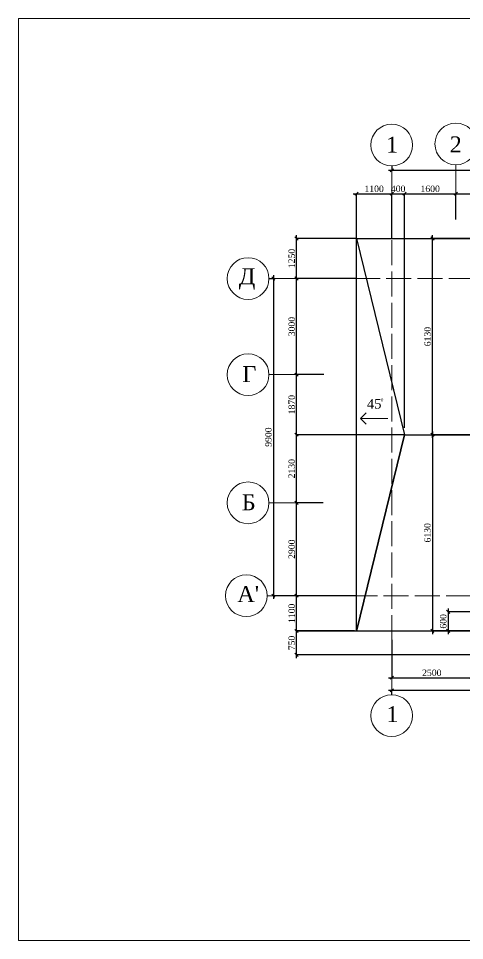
# Model space of a CAD drawing. Extents: x 1526320 to 3332998, y -546296 to 333165.
# Drawn here: x 1796766 to 1810685, y -431138 to -402355 of the extents above; entities that cross this region are included whole.
import ezdxf

# ---------------------------------------------------------------- set-up
doc = ezdxf.new("R2010")
doc.units = 0
doc.header["$LTSCALE"] = 500
doc.header["$MEASUREMENT"] = 0
doc.linetypes.add('ACAD_ISO02W100', pattern=[15, 12, -3])
doc.layers.get('0').update_dxf_attribs({"linetype": 'CONTINUOUS', "lineweight": 0})
doc.layers.add('Для печати', color=250, linetype='CONTINUOUS', lineweight=0)
doc.styles.get("Standard").update_dxf_attribs({"font": 'TIMES.TTF', "height": 150})
doc.dimstyles.new('ISO-25', dxfattribs={"dimtxt": 300, "dimasz": 100, "dimexe": 0, "dimexo": 0, "dimgap": 50, "dimtad": 1, "dimdec": 0, "dimrnd": 10, "dimtxsty": 'Standard', "dimblk": 'OBLIQUE', "dimcen": 100, "dimdle": 100, "dimadec": 0, "dimazin": 0, "dimtfac": 1, "dimtdec": 0, "dimtmove": 0, "dimatfit": 3, "dimldrblk": 'OBLIQUE', "dimfxl": 0, "dimarcsym": 0})

# ---------------------------------------------------------------- blocks, each defined once
blk = doc.blocks.new('_Oblique')
at = {"color": 0, "linetype": 'ByBlock', "lineweight": -2}
blk.add_line((-0.5, -0.5), (0.5, 0.5), dxfattribs=at)
blk = doc.blocks.new('*D203')
at = {"layer": 'Для печати', "color": 0, "linetype": 'Continuous', "lineweight": -2, "ltscale": 0.13}
for p, q in [((1808413, -421754), (1808413, -422932)), ((1810912, -422222), (1810912, -422932)), ((1808313, -422932), (1811012, -422932))]:
    blk.add_line(p, q, dxfattribs=at)
at = {"layer": 'Для печати', "color": 0, "linetype": 'Continuous', "lineweight": -2, "ltscale": 0.13, "xscale": 100, "yscale": 100, "zscale": 100, "rotation": 180}
blk.add_blockref('_Oblique', (1808413, -422932), dxfattribs=at)
at = {"layer": 'Для печати', "color": 0, "linetype": 'Continuous', "lineweight": -2, "ltscale": 0.13, "xscale": 100, "yscale": 100, "zscale": 100}
blk.add_blockref('_Oblique', (1810912, -422932), dxfattribs=at)
at = {"layer": 'Для печати', "color": 0, "linetype": 'Continuous', "lineweight": 9, "ltscale": 0.13, "insert": (1809663, -422780), "char_height": 200, "attachment_point": 5}
blk.add_mtext('2500', dxfattribs=at)
blk = doc.blocks.new('*D206')
at = {"layer": 'Для печати', "color": 0, "linetype": 'Continuous', "lineweight": -2, "ltscale": 0.13}
for p, q in [((1823912, -421807), (1823912, -423327)), ((1808313, -423327), (1824012, -423327)), ((1808413, -423462), (1808413, -423327))]:
    blk.add_line(p, q, dxfattribs=at)
at = {"layer": 'Для печати', "color": 0, "linetype": 'Continuous', "lineweight": -2, "ltscale": 0.13, "xscale": 100, "yscale": 100, "zscale": 100, "rotation": 180}
blk.add_blockref('_Oblique', (1808413, -423327), dxfattribs=at)
at = {"layer": 'Для печати', "color": 0, "linetype": 'Continuous', "lineweight": -2, "ltscale": 0.13, "xscale": 100, "yscale": 100, "zscale": 100}
blk.add_blockref('_Oblique', (1823912, -423327), dxfattribs=at)
at = {"layer": 'Для печати', "color": 0, "linetype": 'Continuous', "lineweight": 0, "ltscale": 0.13, "insert": (1816162, -423176), "char_height": 200, "attachment_point": 5}
blk.add_mtext('15500', dxfattribs=at)
blk = doc.blocks.new('*D208')
at = {"layer": 'Для печати', "color": 0, "linetype": 'Continuous', "lineweight": -2, "ltscale": 0.13}
for p, q in [((1809680, -415247), (1809680, -421573)), ((1813845, -415347), (1809680, -415347)), ((1825012, -421473), (1809680, -421473))]:
    blk.add_line(p, q, dxfattribs=at)
at = {"layer": 'Для печати', "color": 0, "linetype": 'Continuous', "lineweight": -2, "ltscale": 0.13, "xscale": 100, "yscale": 100, "zscale": 100}
for p, rotation in [((1809680, -415347), 90), ((1809680, -421473), 270)]:
    blk.add_blockref('_Oblique', p, dxfattribs=dict(at, rotation=rotation))
at = {"layer": 'Для печати', "color": 0, "linetype": 'Continuous', "lineweight": 5, "ltscale": 0.13, "insert": (1809529, -418410), "char_height": 200, "attachment_point": 5, "rotation": 90}
blk.add_mtext('6130', dxfattribs=at)
blk = doc.blocks.new('*D210')
at = {"layer": 'Для печати', "color": 0, "linetype": 'Continuous', "lineweight": -2, "ltscale": 0.13}
for p, q in [((1808413, -406960), (1808413, -407095)), ((1808313, -407095), (1824012, -407095)), ((1823912, -408669), (1823912, -407095))]:
    blk.add_line(p, q, dxfattribs=at)
at = {"layer": 'Для печати', "color": 0, "linetype": 'Continuous', "lineweight": -2, "ltscale": 0.13, "xscale": 100, "yscale": 100, "zscale": 100, "rotation": 180}
blk.add_blockref('_Oblique', (1808413, -407095), dxfattribs=at)
at = {"layer": 'Для печати', "color": 0, "linetype": 'Continuous', "lineweight": -2, "ltscale": 0.13, "xscale": 100, "yscale": 100, "zscale": 100}
blk.add_blockref('_Oblique', (1823912, -407095), dxfattribs=at)
at = {"layer": 'Для печати', "color": 0, "linetype": 'Continuous', "lineweight": 0, "ltscale": 0.13, "insert": (1816163, -406943), "char_height": 200, "attachment_point": 5}
blk.add_mtext('15500', dxfattribs=at)
blk = doc.blocks.new('*D212')
at = {"layer": 'Для печати', "color": 0, "linetype": 'Continuous', "lineweight": -2, "ltscale": 0.13}
for p, q in [((1809683, -415448), (1809683, -409122)), ((1825012, -409222), (1809683, -409222)), ((1813845, -415348), (1809683, -415348))]:
    blk.add_line(p, q, dxfattribs=at)
at = {"layer": 'Для печати', "color": 0, "linetype": 'Continuous', "lineweight": -2, "ltscale": 0.13, "xscale": 100, "yscale": 100, "zscale": 100}
for p, rotation in [((1809683, -409222), 90), ((1809683, -415348), 270)]:
    blk.add_blockref('_Oblique', p, dxfattribs=dict(at, rotation=rotation))
at = {"layer": 'Для печати', "color": 0, "linetype": 'Continuous', "lineweight": 5, "ltscale": 0.13, "insert": (1809531, -412285), "char_height": 200, "attachment_point": 5, "rotation": 90}
blk.add_mtext('6130', dxfattribs=at)
blk = doc.blocks.new('*D216')
at = {"layer": 'Для печати', "color": 0, "linetype": 'Continuous', "lineweight": -2, "ltscale": 0.13}
for p, q in [((1810313, -407825), (1814513, -407825)), ((1810413, -408634), (1810413, -407825)), ((1814413, -408669), (1814413, -407825))]:
    blk.add_line(p, q, dxfattribs=at)
at = {"layer": 'Для печати', "color": 0, "linetype": 'Continuous', "lineweight": -2, "ltscale": 0.13, "xscale": 100, "yscale": 100, "zscale": 100, "rotation": 180}
blk.add_blockref('_Oblique', (1810413, -407825), dxfattribs=at)
at = {"layer": 'Для печати', "color": 0, "linetype": 'Continuous', "lineweight": -2, "ltscale": 0.13, "xscale": 100, "yscale": 100, "zscale": 100}
blk.add_blockref('_Oblique', (1814413, -407825), dxfattribs=at)
at = {"layer": 'Для печати', "color": 0, "linetype": 'Continuous', "lineweight": 9, "ltscale": 0.13, "insert": (1812413, -407673), "char_height": 200, "attachment_point": 5}
blk.add_mtext('4000', dxfattribs=at)
blk = doc.blocks.new('*D217')
at = {"layer": 'Для печати', "color": 0, "linetype": 'Continuous', "lineweight": -2, "ltscale": 0.13}
for p, q in [((1808714, -407825), (1810513, -407825)), ((1808814, -415138), (1808814, -407825)), ((1810413, -408634), (1810413, -407825))]:
    blk.add_line(p, q, dxfattribs=at)
at = {"layer": 'Для печати', "color": 0, "linetype": 'Continuous', "lineweight": -2, "ltscale": 0.13, "xscale": 100, "yscale": 100, "zscale": 100, "rotation": 180}
blk.add_blockref('_Oblique', (1808814, -407825), dxfattribs=at)
at = {"layer": 'Для печати', "color": 0, "linetype": 'Continuous', "lineweight": -2, "ltscale": 0.13, "xscale": 100, "yscale": 100, "zscale": 100}
blk.add_blockref('_Oblique', (1810413, -407825), dxfattribs=at)
at = {"layer": 'Для печати', "color": 0, "linetype": 'Continuous', "lineweight": 9, "ltscale": 0.13, "insert": (1809613, -407673), "char_height": 200, "attachment_point": 5}
blk.add_mtext('1600', dxfattribs=at)
blk = doc.blocks.new('*D218')
at = {"layer": 'Для печати', "color": 0, "linetype": 'Continuous', "lineweight": -2, "ltscale": 0.13}
for p, q in [((1808313, -407825), (1808914, -407825)), ((1808413, -409222), (1808413, -407825)), ((1808814, -415138), (1808814, -407825))]:
    blk.add_line(p, q, dxfattribs=at)
at = {"layer": 'Для печати', "color": 0, "linetype": 'Continuous', "lineweight": -2, "ltscale": 0.13, "xscale": 100, "yscale": 100, "zscale": 100, "rotation": 180}
blk.add_blockref('_Oblique', (1808413, -407825), dxfattribs=at)
at = {"layer": 'Для печати', "color": 0, "linetype": 'Continuous', "lineweight": -2, "ltscale": 0.13, "xscale": 100, "yscale": 100, "zscale": 100}
blk.add_blockref('_Oblique', (1808814, -407825), dxfattribs=at)
at = {"layer": 'Для печати', "color": 0, "linetype": 'Continuous', "lineweight": 9, "ltscale": 0.13, "insert": (1808613, -407673), "char_height": 200, "attachment_point": 5}
blk.add_mtext('400', dxfattribs=at)
blk = doc.blocks.new('*D219')
at = {"layer": 'Для печати', "color": 0, "linetype": 'Continuous', "lineweight": -2, "ltscale": 0.13}
for p, q in [((1807213, -407825), (1808513, -407825)), ((1807313, -409222), (1807313, -407825)), ((1808413, -408669), (1808413, -407825))]:
    blk.add_line(p, q, dxfattribs=at)
at = {"layer": 'Для печати', "color": 0, "linetype": 'Continuous', "lineweight": -2, "ltscale": 0.13, "xscale": 100, "yscale": 100, "zscale": 100, "rotation": 180}
blk.add_blockref('_Oblique', (1807313, -407825), dxfattribs=at)
at = {"layer": 'Для печати', "color": 0, "linetype": 'Continuous', "lineweight": -2, "ltscale": 0.13, "xscale": 100, "yscale": 100, "zscale": 100}
blk.add_blockref('_Oblique', (1808413, -407825), dxfattribs=at)
at = {"layer": 'Для печати', "color": 0, "linetype": 'Continuous', "lineweight": 9, "ltscale": 0.13, "insert": (1807863, -407673), "char_height": 200, "attachment_point": 5}
blk.add_mtext('1100', dxfattribs=at)
blk = doc.blocks.new('*D221')
at = {"layer": 'Для печати', "color": 0, "linetype": 'Continuous', "lineweight": -2, "ltscale": 0.13}
for p, q in [((1805444, -410573), (1805444, -409122)), ((1807313, -409222), (1805444, -409222)), ((1807313, -410473), (1805444, -410473))]:
    blk.add_line(p, q, dxfattribs=at)
at = {"layer": 'Для печати', "color": 0, "linetype": 'Continuous', "lineweight": -2, "ltscale": 0.13, "xscale": 100, "yscale": 100, "zscale": 100}
for p, rotation in [((1805444, -409222), 90), ((1805444, -410473), 270)]:
    blk.add_blockref('_Oblique', p, dxfattribs=dict(at, rotation=rotation))
at = {"layer": 'Для печати', "color": 0, "linetype": 'Continuous', "lineweight": 9, "ltscale": 0.13, "insert": (1805292, -409848), "char_height": 200, "attachment_point": 5, "rotation": 90}
blk.add_mtext('1250', dxfattribs=at)
blk = doc.blocks.new('*D222')
at = {"layer": 'Для печати', "color": 0, "linetype": 'Continuous', "lineweight": -2, "ltscale": 0.13}
for p, q in [((1805444, -413573), (1805444, -410373)), ((1806282, -410473), (1805444, -410473)), ((1806293, -413473), (1805444, -413473))]:
    blk.add_line(p, q, dxfattribs=at)
at = {"layer": 'Для печати', "color": 0, "linetype": 'Continuous', "lineweight": -2, "ltscale": 0.13, "xscale": 100, "yscale": 100, "zscale": 100}
for p, rotation in [((1805444, -410473), 90), ((1805444, -413473), 270)]:
    blk.add_blockref('_Oblique', p, dxfattribs=dict(at, rotation=rotation))
at = {"layer": 'Для печати', "color": 0, "linetype": 'Continuous', "lineweight": 9, "ltscale": 0.13, "insert": (1805292, -411973), "char_height": 200, "attachment_point": 5, "rotation": 90}
blk.add_mtext('3000', dxfattribs=at)
blk = doc.blocks.new('*D223')
at = {"layer": 'Для печати', "color": 0, "linetype": 'Continuous', "lineweight": -2, "ltscale": 0.13}
for p, q in [((1805444, -415447), (1805444, -413373)), ((1806293, -413473), (1805444, -413473)), ((1808817, -415347), (1805444, -415347))]:
    blk.add_line(p, q, dxfattribs=at)
at = {"layer": 'Для печати', "color": 0, "linetype": 'Continuous', "lineweight": -2, "ltscale": 0.13, "xscale": 100, "yscale": 100, "zscale": 100}
for p, rotation in [((1805444, -413473), 90), ((1805444, -415347), 270)]:
    blk.add_blockref('_Oblique', p, dxfattribs=dict(at, rotation=rotation))
at = {"layer": 'Для печати', "color": 0, "linetype": 'Continuous', "lineweight": 9, "ltscale": 0.13, "insert": (1805292, -414410), "char_height": 200, "attachment_point": 5, "rotation": 90}
blk.add_mtext('1870', dxfattribs=at)
blk = doc.blocks.new('*D224')
at = {"layer": 'Для печати', "color": 0, "linetype": 'Continuous', "lineweight": -2, "ltscale": 0.13}
for p, q in [((1805444, -417573), (1805444, -415247)), ((1808817, -415347), (1805444, -415347)), ((1806278, -417473), (1805444, -417473))]:
    blk.add_line(p, q, dxfattribs=at)
at = {"layer": 'Для печати', "color": 0, "linetype": 'Continuous', "lineweight": -2, "ltscale": 0.13, "xscale": 100, "yscale": 100, "zscale": 100}
for p, rotation in [((1805444, -415347), 90), ((1805444, -417473), 270)]:
    blk.add_blockref('_Oblique', p, dxfattribs=dict(at, rotation=rotation))
at = {"layer": 'Для печати', "color": 0, "linetype": 'Continuous', "lineweight": 9, "ltscale": 0.13, "insert": (1805292, -416410), "char_height": 200, "attachment_point": 5, "rotation": 90}
blk.add_mtext('2130', dxfattribs=at)
blk = doc.blocks.new('*D225')
at = {"layer": 'Для печати', "color": 0, "linetype": 'Continuous', "lineweight": -2, "ltscale": 0.13}
for p, q in [((1805444, -420473), (1805444, -417373)), ((1806278, -417473), (1805444, -417473)), ((1806210, -420373), (1805444, -420373))]:
    blk.add_line(p, q, dxfattribs=at)
at = {"layer": 'Для печати', "color": 0, "linetype": 'Continuous', "lineweight": -2, "ltscale": 0.13, "xscale": 100, "yscale": 100, "zscale": 100}
for p, rotation in [((1805444, -417473), 90), ((1805444, -420373), 270)]:
    blk.add_blockref('_Oblique', p, dxfattribs=dict(at, rotation=rotation))
at = {"layer": 'Для печати', "color": 0, "linetype": 'Continuous', "lineweight": 9, "ltscale": 0.13, "insert": (1805292, -418923), "char_height": 200, "attachment_point": 5, "rotation": 90}
blk.add_mtext('2900', dxfattribs=at)
blk = doc.blocks.new('*D226')
at = {"layer": 'Для печати', "color": 0, "linetype": 'Continuous', "lineweight": -2, "ltscale": 0.13}
for p, q in [((1805444, -421574), (1805444, -420273)), ((1807327, -420373), (1805444, -420373)), ((1807250, -421474), (1805444, -421474))]:
    blk.add_line(p, q, dxfattribs=at)
at = {"layer": 'Для печати', "color": 0, "linetype": 'Continuous', "lineweight": -2, "ltscale": 0.13, "xscale": 100, "yscale": 100, "zscale": 100}
for p, rotation in [((1805444, -420373), 90), ((1805444, -421474), 270)]:
    blk.add_blockref('_Oblique', p, dxfattribs=dict(at, rotation=rotation))
at = {"layer": 'Для печати', "color": 0, "linetype": 'Continuous', "lineweight": 9, "ltscale": 0.13, "insert": (1805292, -420924), "char_height": 200, "attachment_point": 5, "rotation": 90}
blk.add_mtext('1100', dxfattribs=at)
blk = doc.blocks.new('*D227')
at = {"layer": 'Для печати', "color": 0, "linetype": 'Continuous', "lineweight": -2, "ltscale": 0.13}
for p, q in [((1805444, -422322), (1805444, -421376)), ((1807313, -421476), (1805444, -421476)), ((1814163, -422222), (1805444, -422222))]:
    blk.add_line(p, q, dxfattribs=at)
at = {"layer": 'Для печати', "color": 0, "linetype": 'Continuous', "lineweight": -2, "ltscale": 0.13, "xscale": 100, "yscale": 100, "zscale": 100}
for p, rotation in [((1805444, -421476), 90), ((1805444, -422222), 270)]:
    blk.add_blockref('_Oblique', p, dxfattribs=dict(at, rotation=rotation))
at = {"layer": 'Для печати', "color": 0, "linetype": 'Continuous', "lineweight": 9, "ltscale": 0.13, "insert": (1805292, -421849), "char_height": 200, "attachment_point": 5, "rotation": 90}
blk.add_mtext('750', dxfattribs=at)
blk = doc.blocks.new('*D228')
at = {"layer": 'Для печати', "color": 0, "linetype": 'Continuous', "lineweight": -2, "ltscale": 0.13}
for p, q in [((1810174, -420775), (1810174, -421573)), ((1811435, -420875), (1810174, -420875)), ((1810785, -421473), (1810174, -421473))]:
    blk.add_line(p, q, dxfattribs=at)
at = {"layer": 'Для печати', "color": 0, "linetype": 'Continuous', "lineweight": -2, "ltscale": 0.13, "xscale": 100, "yscale": 100, "zscale": 100}
for p, rotation in [((1810174, -420875), 90), ((1810174, -421473), 270)]:
    blk.add_blockref('_Oblique', p, dxfattribs=dict(at, rotation=rotation))
at = {"layer": 'Для печати', "color": 0, "linetype": 'Continuous', "lineweight": 9, "ltscale": 0.13, "insert": (1810022, -421174), "char_height": 200, "attachment_point": 5, "rotation": 90}
blk.add_mtext('600', dxfattribs=at)
blk = doc.blocks.new('*D230')
at = {"layer": 'Для печати', "color": 0, "linetype": 'Continuous', "lineweight": -2, "ltscale": 0.13}
for p, q in [((1804719, -410373), (1804719, -420473)), ((1804584, -410473), (1804719, -410473)), ((1806210, -420373), (1804719, -420373))]:
    blk.add_line(p, q, dxfattribs=at)
at = {"layer": 'Для печати', "color": 0, "linetype": 'Continuous', "lineweight": -2, "ltscale": 0.13, "xscale": 100, "yscale": 100, "zscale": 100}
for p, rotation in [((1804719, -410473), 90), ((1804719, -420373), 270)]:
    blk.add_blockref('_Oblique', p, dxfattribs=dict(at, rotation=rotation))
at = {"layer": 'Для печати', "color": 0, "linetype": 'Continuous', "lineweight": 0, "ltscale": 0.13, "insert": (1804567, -415423), "char_height": 200, "attachment_point": 5, "rotation": 90}
blk.add_mtext('9900', dxfattribs=at)

msp = doc.modelspace()

# ---------------------------------------------------------------- linework, layer by layer
at = {"layer": 'Для печати', "color": 250, "linetype": 'Continuous', "lineweight": 0}
for p, q in [((1808412.8, -408668.9), (1808412.8, -406960)), ((1810413, -408633.7), (1810413, -406924.8)), ((1806293.1, -410473.2), (1804584.2, -410473.2)), ((1806293.1, -413473.1), (1804584.2, -413473.1)), ((1806278.3, -417472.6), (1804584.2, -417472.6)), ((1806210.2, -420372.7), (1804528.3, -420372.7)), ((1808412.8, -421753.6), (1808412.8, -423462.5))]:
    msp.add_line(p, q, dxfattribs=at)
at = {"layer": 'Для печати', "color": 250, "linetype": 'ACAD_ISO02W100', "lineweight": 5, "ltscale": 0.13}
for p, q in [((1808413.5, -421757), (1808413.5, -408497.1)), ((1806292.6, -410473.1), (1826827.5, -410473.1)), ((1806209.5, -420373.2), (1816197.4, -420373.2))]:
    msp.add_line(p, q, dxfattribs=at)
at = {"layer": 'Для печати', "color": 250, "linetype": 'Continuous', "lineweight": 15, "ltscale": 0.13}
for p, q in [((1807439.1, -414839.1, 599.5), (1807616.4, -414663.5, 599.5)), ((1808289.1, -414839.1, 599.5), (1807439.1, -414839.1, 599.5)), ((1807439.1, -414839.1, 599.5), (1807616.4, -415014.7, 599.5))]:
    msp.add_line(p, q, dxfattribs=at)
at = {"layer": 'Для печати', "color": 250, "linetype": 'Continuous', "lineweight": 0, "ltscale": 0.13}
msp.add_lwpolyline([(1836868.2, -431137.8), (1796765.6, -431137.8), (1796765.6, -402354.7), (1836868.2, -402354.7)], close=True, dxfattribs=at)
at = {"layer": 'Для печати', "color": 250, "linetype": 'Continuous', "lineweight": 30, "ltscale": 0.13}
for points in [[(1807312.7, -421476.1), (1807312.9, -409222.4), (1825012, -409222.4), (1825012, -409222.4), (1825012, -421476), (1823562.5, -421476), (1823562.5, -421476), (1823562.5, -421476), (1823562.2, -422222.1), (1810912.5, -422222.1), (1810912.5, -421475.8), (1810912.5, -421475.9), (1807312.7, -421476.1)], [(1807312.9, -409222.4), (1808816.2, -415347.5), (1807312.7, -421476), (1808816.2, -415347.5), (1823511.2, -415347.5)]]:
    msp.add_lwpolyline(points, dxfattribs=at)
at = {"layer": 'Для печати', "color": 250, "linetype": 'Continuous', "lineweight": 0}
for centre in [(1808413.5, -406307.4), (1810413.7, -406272.2), (1803931.6, -410473.9), (1803931.6, -413474.3), (1803931.6, -417473.8), (1803875.7, -420373.9), (1808413.5, -424115.1)]:
    msp.add_circle(centre, 651.5, dxfattribs=at)

# ---------------------------------------------------------------- texts
for s, p in [('1', (1808236.6, -406544)), ('2', (1810221.5, -406536.5)), ('Д', (1803641.7, -410653.7)), ('Г', (1803752.6, -413706.4)), ('Б', (1803734.5, -417709.4)), ("А'", (1803593.3, -420572.1)), ('1', (1808247.1, -424319.3))]:
    msp.add_text(s, height=500, dxfattribs=at).set_placement(p)
at = {"layer": 'Для печати', "color": 250, "linetype": 'Continuous', "lineweight": 15}
for s, height, p in [('45', 300, (1807639.4, -414534.7)), ('0', 100, (1808076, -414315))]:
    msp.add_text(s, height=height, dxfattribs=at).set_placement(p)

# ---------------------------------------------------------------- dimensions: what is measured, and where the dimension line sits
at = {"layer": 'Для печати', "color": 250, "linetype": 'Continuous', "lineweight": 0}
for base, p1, p2, picture, middle in [((1823912.4, -407095.2), (1808412.8, -406960), (1823912.4, -408668.9), '*D210', (1816162.6, -406943.5)), ((1823911.9, -423327.3), (1808412.8, -423462.5), (1823911.9, -421806.6), '*D206', (1816162.3, -423175.6))]:
    dim = msp.add_linear_dim(base=base, p1=p1, p2=p2, dimstyle='ISO-25', dxfattribs=at)
    dim.commit()
    dim.dimension.update_dxf_attribs({"geometry": picture, "text_midpoint": middle})
at = {"layer": 'Для печати', "color": 250, "linetype": 'Continuous', "lineweight": 9, "ltscale": 0.13}
for base, p1, p2, picture, middle in [((1808412.8, -407824.7), (1807312.9, -409222.4), (1808412.8, -408668.9), '*D219', (1807862.9, -407673)), ((1810413.0063, -407824.7262), (1808813.5305, -415137.8206), (1810413.0063, -408633.6762), '*D217', (1809613.2684, -407672.9958)), ((1814413.1, -407824.7), (1810413, -408633.7), (1814413.1, -408668.9), '*D216', (1812413.1, -407673)), ((1810912.4, -422931.9), (1808412.8, -421753.6), (1810912.4, -422222.1), '*D203', (1809662.6, -422780.2))]:
    dim = msp.add_linear_dim(base=base, p1=p1, p2=p2, dimstyle='ISO-25', dxfattribs=at)
    dim.commit()
    dim.dimension.update_dxf_attribs({"geometry": picture, "text_midpoint": middle})
dim = msp.add_linear_dim(base=(1808813.5, -407825), p1=(1808413.4, -409222.4), p2=(1808813.5, -415137.8), dimstyle='ISO-25', dxfattribs=at)
dim.commit()
dim.dimension.update_dxf_attribs({"geometry": '*D218', "text_midpoint": (1808613.5, -407825), "dimtype": 160})
for base, p1, p2, angle, picture, middle in [((1805443.6, -409222.4), (1807312.9, -410473.1), (1807312.9, -409222.4), 270, '*D221', (1805291.9, -409847.7)), ((1805443.6, -410473.2), (1806293.1, -413473.1), (1806282.1, -410473.2), 270, '*D222', (1805291.9, -411973.2)), ((1805443.6, -413473.1), (1808816.7, -415347.5), (1806293.1, -413473.1), 270, '*D223', (1805291.6, -414410.3)), ((1805443.6, -415347.5), (1806278.4, -417472.6), (1808816.7, -415347.5), 270, '*D224', (1805291.9, -416410.1)), ((1805443.6, -417472.6), (1806210.2, -420372.7), (1806278.3, -417472.6), 270, '*D225', (1805291.6, -418922.7)), ((1805443.6, -420373.3), (1807249.8, -421474.2), (1807326.6, -420373.3), 270, '*D226', (1805291.9, -420923.7)), ((1810173.8, -421473.2), (1811434.9, -420875), (1810785.5, -421473.2), 90, '*D228', (1810022.1, -421174.1)), ((1805443.6, -421476.1), (1814162.9, -422222.1), (1807312.7, -421476.1), 270, '*D227', (1805291.6, -421849.1))]:
    dim = msp.add_linear_dim(base=base, p1=p1, p2=p2, angle=angle, dimstyle='ISO-25', dxfattribs=at)
    dim.commit()
    dim.dimension.update_dxf_attribs({"geometry": picture, "text_midpoint": middle})
at = {"layer": 'Для печати', "color": 250, "linetype": 'Continuous', "lineweight": 5, "ltscale": 0.13}
for base, p2, angle, picture, middle in [((1809682.9, -409222.4), (1825012, -409222.4), 270, '*D212', (1809531.1, -412285)), ((1809680.3, -421472.6), (1825012, -421472.6), 90, '*D208', (1809528.6, -418410))]:
    dim = msp.add_linear_dim(base=base, p1=(1813844.6, -415347.5), p2=p2, angle=angle, dimstyle='ISO-25', dxfattribs=at)
    dim.commit()
    dim.dimension.update_dxf_attribs({"geometry": picture, "text_midpoint": middle})
at = {"layer": 'Для печати', "color": 250, "linetype": 'Continuous', "lineweight": 0}
dim = msp.add_linear_dim(base=(1804719.3972, -420372.7215), p1=(1804584.2223, -410473.2177), p2=(1806210.1775, -420372.7215), angle=270, dimstyle='ISO-25', dxfattribs=at)
dim.commit()
dim.dimension.update_dxf_attribs({"geometry": '*D230', "text_midpoint": (1804567.3784, -415422.9696)})

doc.saveas('drawing.dxf')
